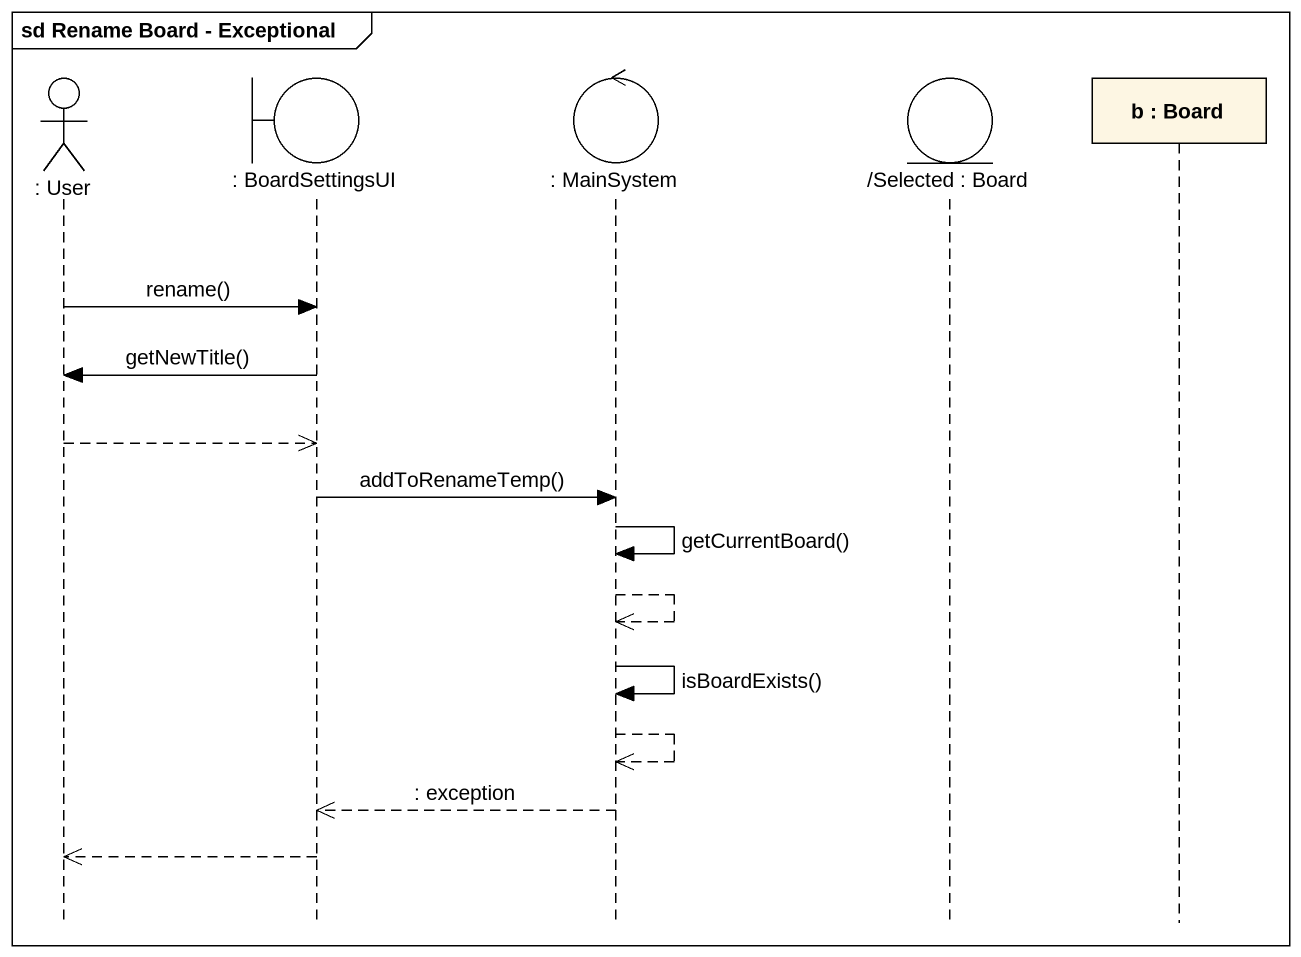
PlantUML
@startuml
mainframe sd Rename Board - Exceptional
hide footbox
actor ": User" as User
boundary ": BoardSettingsUI" as BoardSettingsUI
control ": MainSystem" as MainSystem
entity "/Selected : Board" as Selected_Board
participant "b : Board" as b_Board

User -> BoardSettingsUI : rename()
BoardSettingsUI -> User : getNewTitle()
User -->> BoardSettingsUI
BoardSettingsUI -> MainSystem : addToRenameTemp()
MainSystem -> MainSystem : getCurrentBoard()
MainSystem -->> MainSystem
MainSystem -> MainSystem : isBoardExists()
MainSystem -->> MainSystem
MainSystem -->> BoardSettingsUI : : exception
BoardSettingsUI -->> User
@enduml
